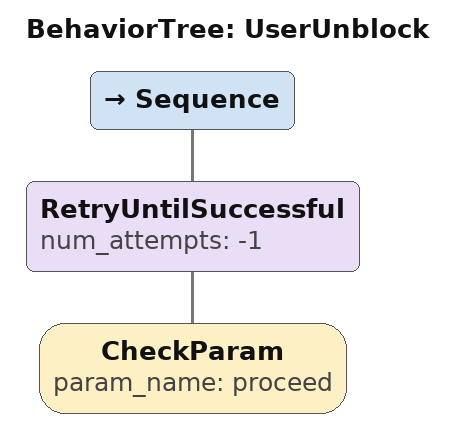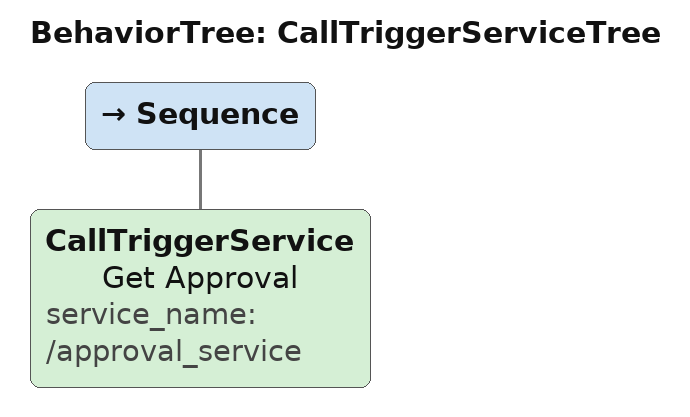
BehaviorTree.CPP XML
<root BTCPP_format="4">

    <BehaviorTree ID="UserUnblock">
        <Sequence>
            <RetryUntilSuccessful num_attempts="-1" >
                <!-- BT node that needs to be checked every loop -->
                <CheckParam param_name="proceed"/>
            </RetryUntilSuccessful>
        </Sequence>
    </BehaviorTree>

    <BehaviorTree ID="CallTriggerServiceTree">
        <Sequence>
            <CallTriggerService
                name="Get Approval"
                service_name="/approval_service"
            />
        </Sequence>
    </BehaviorTree>

</root>
